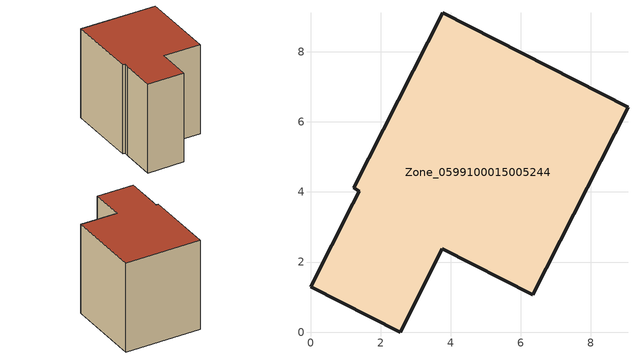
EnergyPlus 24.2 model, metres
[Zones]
Zone_0599100015005244
 floor ground (C_G): 0,1.3 1.21,3.67 1.39,4.02 1.24,4.12 3.77,9.11 9.06,6.42 6.34,1.07 3.76,2.38 2.56,0 z0.91
 wall outside (C_F): 1.24,4.12 1.39,4.02 1.21,3.67 0,1.3 2.56,0 3.76,2.38 6.34,1.07 9.06,6.42 3.77,9.11 1.24,4.12 z0.91:8.01
 roof outside (C_R): 1.21,3.67 0,1.3 2.56,0 3.76,2.38 6.34,1.07 9.06,6.42 3.77,9.11 1.24,4.12 1.39,4.02 z8.01
[BUILDING]
Pand.0599100015005244: North Axis=0; Terrain=City; Loads Convergence Tolerance Value=0.04; Temperature Convergence Tolerance Value=0.4; Solar Distribution=FullExterior; Maximum Number of Warmup Days=25; Minimum Number of Warmup Days=1
[Site:Location]
Rotterdam.The.Hague.AP_ZH_NLD Design_Conditions: Latitude=51.96; Longitude=4.45; Time Zone=1; Elevation=-4.5
[SITE:GROUNDTEMPERATURE:BUILDINGSURFACE]
18, 18, 18, 18, 18, 18, 18, 18, 18, 18, 18, 18
[MATERIAL] Thermal Absorptance=0.9; Solar Absorptance=0.7; Visible Absorptance=0.7
Name | Roughness | Thickness | Conductivity | Density | Specific Heat
G.TI.1946-1964 | MediumSmooth | 0.15 | 1 | 540 | 1210
F.TI.1946-1964 | Rough | 0.3 | 0.857143 | 1920 | 840
R.TI.1946-1964 | MediumRough | 0.2 | 0.277778 | 1500 | 1000
[CONSTRUCTION]
C_G: G.TI.1946-1964
C_F: F.TI.1946-1964
C_R: R.TI.1946-1964
[ZONE]
Zone_0599100015005244: Type=1; Multiplier=1; Ceiling Height=Autocalculate; Volume=Autocalculate; Floor Area=autocalculate; Part of Total Floor Area=Yes
[ZONEINFILTRATION:DESIGNFLOWRATE]
Infil_Zone_0599100015005244: Zone or ZoneList or Space or SpaceList=Zone_0599100015005244; Schedule=AlwaysOn; Design Flow Rate Calculation Method=Flow/Area; Flow Rate per Floor Area=0.003; Constant Term Coefficient=1; Temperature Term Coefficient=0; Velocity Term Coefficient=0; Velocity Squared Term Coefficient=0
[HVACTEMPLATE:ZONE:IDEALLOADSAIRSYSTEM]
Zone_0599100015005244: Maximum Heating Supply Air Temperature=50; Minimum Cooling Supply Air Temperature=13; Maximum Heating Supply Air Humidity Ratio=0.0156; Minimum Cooling Supply Air Humidity Ratio=0.0077; Heating Limit=NoLimit; Cooling Limit=NoLimit; Dehumidification Control Type=ConstantSensibleHeatRatio; Cooling Sensible Heat Ratio=0.7; Dehumidification Setpoint=60; Humidification Control Type=None; Humidification Setpoint=30; Outdoor Air Method=None; Outdoor Air Flow Rate per Person=0.00944; Outdoor Air Flow Rate per Zone Floor Area=0; Outdoor Air Flow Rate per Zone=0; Demand Controlled Ventilation Type=None; Outdoor Air Economizer Type=NoEconomizer; Heat Recovery Type=None; Sensible Heat Recovery Effectiveness=0.7; Latent Heat Recovery Effectiveness=0.65
[ZONECONTROL:THERMOSTAT]
ThermostatControl_Zone_0599100015005244: Zone or ZoneList=Zone_0599100015005244; Control Type Schedule=DualSetpointControlType; Control 1=Thermostat_Zone_0599100015005244; Temperature Difference Between Cutout And Setpoint=0
[THERMOSTATSETPOINT:DUALSETPOINT]
Thermostat_Zone_0599100015005244: Heating Setpoint Temperature Schedule=HeatingSetpoint_Zone_0599100015005244; Cooling Setpoint Temperature Schedule=CoolingSetpoint_Zone_0599100015005244
[SCHEDULE:COMPACT]
HeatingSetpoint_Zone_0599100015005244: Through: 12/31, For: AllDays, Until: 24:00, 21
CoolingSetpoint_Zone_0599100015005244: Through: 12/31, For: AllDays, Until: 24:00, 24
DualSetpointControlType: Through: 12/31, For: AllDays, Until: 24:00, 4
AlwaysOn: Through: 12/31, For: AllDays, Until: 24:00, 1
